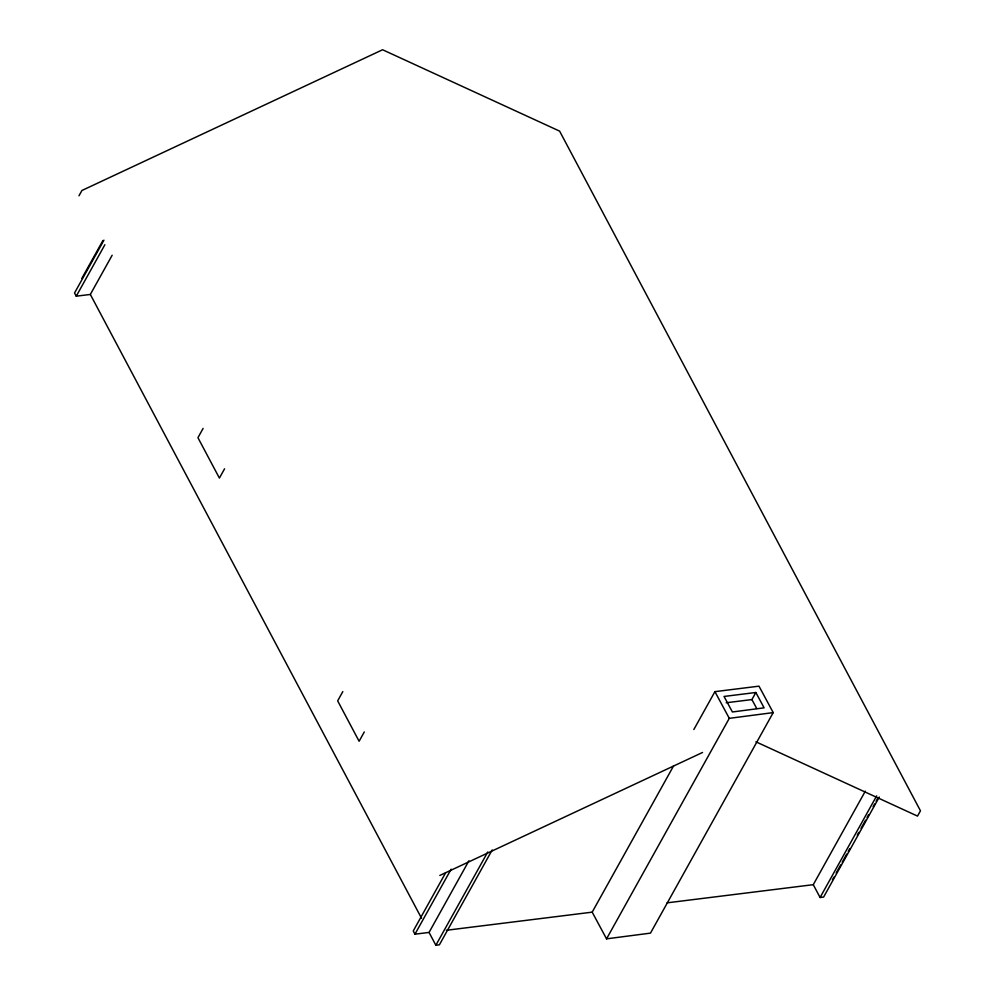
<?xml version="1.0" encoding="UTF-8"?>
<svg xmlns="http://www.w3.org/2000/svg" width="995" height="995" viewBox="0 0 995 995"><rect width="100%" height="100%" fill="white"/><g stroke="black" fill="none" stroke-linecap="round" stroke-linejoin="round"><path stroke-width="1.49" d="M78.978 195.791L81.926 190.493L382.59 49.75L559.613 131.129L920.462 810.801L917.514 816.099L755.939 741.822M81.826 278.413L102.895 240.566M103.94 240.168L74.538 292.99L76.242 296.187L90.334 294.445L112.149 255.255M76.242 296.187L104.885 244.733M203.104 428.41L197.943 437.688L219.397 478.085L224.559 468.807M342.827 691.575L337.666 700.866L359.108 741.25L364.282 731.972M445.66 872.739L413.248 930.972L414.952 934.181L429.056 932.427L468.919 860.799M414.952 934.181L451.133 869.17M429.056 932.427L435.86 945.25L487.761 852.006M492.189 849.954L439.392 944.815L435.86 945.25M446.394 930.275L592.187 912.154L673.503 766.05M693.838 729.522L714.92 691.649L758.974 686.164L773.214 712.607L650.481 933.123L606.552 938.845L592.187 912.154M606.552 938.845L729.285 718.34L773.214 712.607M726.163 702.768L751.909 699.572L755.852 692.495L764.098 707.843L732.395 711.972L724.037 696.45L755.852 692.495M667.036 902.851L813.276 884.679L865.314 791.174M813.276 884.679L820.079 897.502L876.657 795.876M832.405 879.779L833.909 877.08M836.173 873.013L840.7 864.891M842.205 862.18L846.733 854.058M848.237 851.347L849.742 848.635M857.28 835.091L858.784 832.392M861.048 828.325L865.575 820.203M867.08 817.492L868.585 814.781M873.112 806.659L874.617 803.948M876.122 801.236L877.627 798.525M879.269 797.07L823.611 897.067L820.079 897.502M439.815 875.451L702.545 752.469M751.909 699.572L756.722 708.515M714.92 691.649L729.285 718.34M90.334 294.445L421.532 918.248"/></g></svg>
